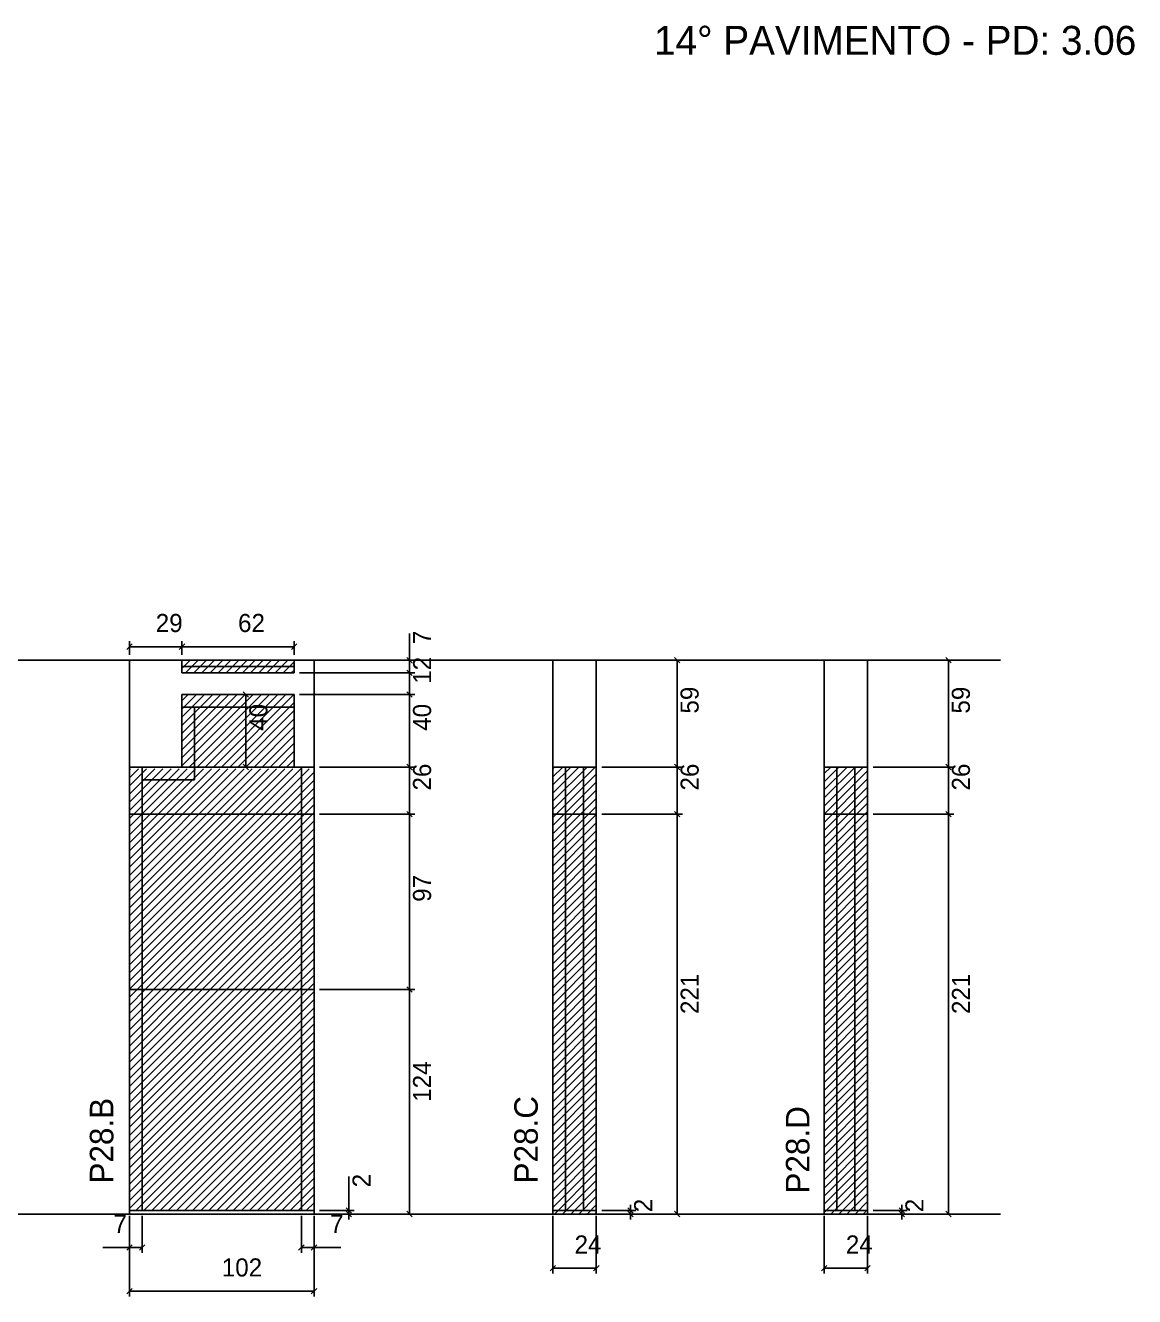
# Model space of a CAD drawing. Header units: metres. Extents: x 4162 to 5533, y 2796 to 3513.
# Drawn here: x 4920 to 5533, y 2796 to 3499 of the extents above; entities that cross this region are included whole.
import ezdxf

# ---------------------------------------------------------------- set-up
doc = ezdxf.new("R2010")
doc.units = ezdxf.units.M
for name, color, linetype in [('COTA', 7, 'Continuous'), ('Hachura', 7, 'Continuous'), ('NOMENCLATURA', 7, 'Continuous'), ('Nível', 7, 'Continuous'), ('Painéis', 7, 'Continuous'), ('SARR_2.2x7', 7, 'Continuous'), ('Texto Seção', 7, 'Continuous')]:
    doc.layers.add(name, color=color, linetype=linetype)

msp = doc.modelspace()

# ---------------------------------------------------------------- hatches: boundary and pattern name
at = {"layer": 'COTA'}
h = msp.add_hatch(dxfattribs=at)
h.set_pattern_fill('AR-CONC')
h.paths.add_polyline_path([(5211.74, 3088.85), (5235.74, 3088.85), (5235.74, 3147.85), (5211.74, 3147.85), (5211.74, 3088.85)])
h = msp.add_hatch(dxfattribs=at)
h.set_pattern_fill('AR-CONC')
h.paths.add_polyline_path([(5361.69, 3088.85), (5385.69, 3088.85), (5385.69, 3147.85), (5361.69, 3147.85), (5361.69, 3088.85)])
at = {"layer": 'Hachura'}
h = msp.add_hatch(dxfattribs=at)
h.set_pattern_fill('ANSI31')
h.paths.add_polyline_path([(5006.7, 3147.85), (5068.7, 3147.85), (5068.7, 3140.85), (5006.7, 3140.85), (5006.7, 3147.85)])
h = msp.add_hatch(dxfattribs=at)
h.set_pattern_fill('ANSI31')
h.paths.add_polyline_path([(5006.7, 3128.85), (5068.7, 3128.85), (5068.7, 3088.85), (5006.7, 3088.85), (5006.7, 3128.85)])
h = msp.add_hatch(dxfattribs=at)
h.set_pattern_fill('ANSI31')
h.paths.add_polyline_path([(4977.7, 3087.85), (5079.7, 3087.85), (5079.7, 2965.85), (4977.7, 2965.85), (4977.7, 3087.85)])
h = msp.add_hatch(dxfattribs=at)
h.set_pattern_fill('ANSI31')
h.paths.add_polyline_path([(5235.74, 3088.85), (5211.74, 3088.85), (5211.74, 2841.85), (5235.74, 2841.85), (5235.74, 3088.85)])
h = msp.add_hatch(dxfattribs=at)
h.set_pattern_fill('ANSI31')
h.paths.add_polyline_path([(5385.69, 3088.85), (5361.69, 3088.85), (5361.69, 2841.85), (5385.69, 2841.85), (5385.69, 3088.85)])
h = msp.add_hatch(dxfattribs=at)
h.set_pattern_fill('ANSI31')
h.paths.add_polyline_path([(4977.7, 2965.85), (5079.7, 2965.85), (5079.7, 2843.85), (4977.7, 2843.85), (4977.7, 2965.85)])

# ---------------------------------------------------------------- linework, layer by layer
at = {"color": 4, "lineweight": 25}
for p, q in [((5132.51, 3147.85), (5132.51, 3162.58)), ((5082.7, 3147.85), (5135.51, 3147.85)), ((5132.51, 3140.85), (5132.51, 3147.85)), ((5071.7, 3140.85), (5135.51, 3140.85)), ((5071.7, 3140.85), (5135.51, 3140.85)), ((5132.51, 3128.85), (5132.51, 3140.85)), ((5071.7, 3128.85), (5135.51, 3128.85))]:
    msp.add_line(p, q, dxfattribs=at)
at = {"color": 0, "lineweight": 25}
for p, q in [((5134.01, 3146.35), (5131.01, 3149.35)), ((5134.01, 3139.35), (5131.01, 3142.35)), ((5131.01, 3142.35), (5134.01, 3139.35)), ((5131.01, 3130.35), (5134.01, 3127.35))]:
    msp.add_line(p, q, dxfattribs=at)
at = {"layer": 'COTA', "color": 0, "lineweight": 25}
for p, q in [((4979.2, 3156.83), (4976.2, 3153.83)), ((5005.2, 3153.83), (5008.2, 3156.83)), ((5008.2, 3156.83), (5005.2, 3153.83)), ((5067.2, 3153.83), (5070.2, 3156.83)), ((5281.93, 3146.35), (5278.93, 3149.35)), ((5431.89, 3146.35), (5428.89, 3149.35)), ((5043.53, 3127.35), (5040.53, 3130.35)), ((5134.01, 3127.35), (5131.01, 3130.35)), ((5040.53, 3090.35), (5043.53, 3087.35)), ((5131.01, 3090.35), (5134.01, 3087.35)), ((5278.93, 3090.35), (5281.93, 3087.35)), ((5428.89, 3090.35), (5431.89, 3087.35)), ((5134.01, 3061.35), (5131.01, 3064.35)), ((5281.93, 3061.35), (5278.93, 3064.35)), ((5431.89, 3061.35), (5428.89, 3064.35)), ((5131.01, 2967.35), (5134.01, 2964.35)), ((5134.01, 2964.35), (5131.01, 2967.35)), ((5097.46, 2845.35), (5100.46, 2842.35)), ((5253.15, 2845.35), (5256.15, 2842.35)), ((5403.1, 2845.35), (5406.1, 2842.35)), ((5100.46, 2840.35), (5097.46, 2843.35)), ((5131.01, 2843.35), (5134.01, 2840.35)), ((5256.15, 2840.35), (5253.15, 2843.35)), ((5278.93, 2843.35), (5281.93, 2840.35)), ((5406.1, 2840.35), (5403.1, 2843.35)), ((5428.89, 2843.35), (5431.89, 2840.35)), ((4979.2, 2824.84), (4976.2, 2821.84)), ((4983.2, 2821.84), (4986.2, 2824.84)), ((5074.2, 2824.84), (5071.2, 2821.84)), ((5078.2, 2821.84), (5081.2, 2824.84)), ((5213.24, 2813.46), (5210.24, 2810.46)), ((5234.24, 2810.46), (5237.24, 2813.46)), ((5363.19, 2813.46), (5360.19, 2810.46)), ((5384.19, 2810.46), (5387.19, 2813.46)), ((4979.2, 2800.74), (4976.2, 2797.74)), ((5078.2, 2797.74), (5081.2, 2800.74))]:
    msp.add_line(p, q, dxfattribs=at)
at = {"layer": 'COTA', "color": 4, "lineweight": 25}
for p, q in [((4977.7, 3150.85), (4977.7, 3158.33)), ((5006.7, 3155.33), (4977.7, 3155.33)), ((5006.7, 3150.85), (5006.7, 3158.33)), ((5006.7, 3150.85), (5006.7, 3158.33)), ((5006.7, 3155.33), (5068.7, 3155.33)), ((5068.7, 3150.85), (5068.7, 3158.33)), ((5238.74, 3147.85), (5283.43, 3147.85)), ((5280.43, 3088.85), (5280.43, 3147.85)), ((5388.69, 3147.85), (5433.39, 3147.85)), ((5430.39, 3088.85), (5430.39, 3147.85)), ((5009.7, 3128.85), (5045.03, 3128.85)), ((5042.03, 3128.85), (5042.03, 3088.85)), ((5071.7, 3128.85), (5135.51, 3128.85)), ((5132.51, 3088.85), (5132.51, 3128.85)), ((5016.7, 3088.85), (5045.03, 3088.85)), ((5082.7, 3088.85), (5135.51, 3088.85)), ((5238.74, 3088.85), (5283.43, 3088.85)), ((5388.69, 3088.85), (5433.39, 3088.85)), ((5082.7, 3062.85), (5135.51, 3062.85)), ((5132.51, 2965.85), (5132.51, 3062.85)), ((5238.74, 3062.85), (5283.43, 3062.85)), ((5280.43, 3062.85), (5280.43, 2841.85)), ((5388.69, 3062.85), (5433.39, 3062.85)), ((5430.39, 3062.85), (5430.39, 2841.85)), ((5082.7, 2965.85), (5135.51, 2965.85)), ((5082.7, 2965.85), (5135.51, 2965.85)), ((5132.51, 2841.85), (5132.51, 2965.85)), ((5098.96, 2843.85), (5098.96, 2862.65)), ((5254.65, 2843.85), (5254.65, 2846.85)), ((5404.6, 2843.85), (5404.6, 2846.85)), ((4977.7, 2840.85), (4977.7, 2796.24)), ((4977.7, 2838.85), (4977.7, 2820.34)), ((4984.7, 2840.85), (4984.7, 2820.34)), ((5072.7, 2840.85), (5072.7, 2820.34)), ((5079.7, 2840.85), (5079.7, 2796.24)), ((5079.7, 2838.85), (5079.7, 2820.34)), ((5082.7, 2843.85), (5101.96, 2843.85)), ((5082.7, 2841.85), (5101.96, 2841.85)), ((5082.7, 2841.85), (5135.51, 2841.85)), ((5098.96, 2841.85), (5098.96, 2843.85)), ((5098.96, 2841.85), (5098.96, 2838.85)), ((5211.74, 2840.85), (5211.74, 2808.96)), ((5235.74, 2840.85), (5235.74, 2808.96)), ((5238.74, 2843.85), (5257.65, 2843.85)), ((5238.74, 2841.85), (5257.65, 2841.85)), ((5238.74, 2841.85), (5283.43, 2841.85)), ((5254.65, 2841.85), (5254.65, 2843.85)), ((5254.65, 2841.85), (5254.65, 2838.85)), ((5361.69, 2840.85), (5361.69, 2808.96)), ((5385.69, 2840.85), (5385.69, 2808.96)), ((5388.69, 2843.85), (5407.6, 2843.85)), ((5388.69, 2841.85), (5407.6, 2841.85)), ((5388.69, 2841.85), (5433.39, 2841.85)), ((5404.6, 2841.85), (5404.6, 2843.85)), ((5404.6, 2841.85), (5404.6, 2838.85)), ((4977.7, 2823.34), (4962.97, 2823.34)), ((4984.7, 2823.34), (4977.7, 2823.34)), ((5072.7, 2823.34), (5079.7, 2823.34)), ((5079.7, 2823.34), (5094.43, 2823.34)), ((5211.74, 2811.96), (5235.74, 2811.96)), ((5361.69, 2811.96), (5385.69, 2811.96)), ((4977.7, 2799.24), (5079.7, 2799.24))]:
    msp.add_line(p, q, dxfattribs=at)
at = {"layer": 'COTA', "color": 241, "lineweight": 25}
for p, q in [((4977.7, 3088.85), (4977.7, 3147.85)), ((5006.7, 3147.85), (4977.7, 3147.85)), ((5068.7, 3147.85), (5079.7, 3147.85)), ((5079.7, 3088.85), (5079.7, 3147.85))]:
    msp.add_line(p, q, dxfattribs=at)
for points in [[(5235.74, 3088.85), (5235.74, 3147.85), (5211.74, 3147.85), (5211.74, 3088.85)], [(5385.69, 3088.85), (5385.69, 3147.85), (5361.69, 3147.85), (5361.69, 3088.85)]]:
    msp.add_lwpolyline(points, dxfattribs=at)
at = {"layer": 'Nível', "color": 4, "lineweight": 25}
for p, q in [((4610.51, 3147.85), (5459.15, 3147.85)), ((4619.32, 2841.85), (5459.15, 2841.85))]:
    msp.add_line(p, q, dxfattribs=at)
at = {"layer": 'Painéis', "color": 200, "lineweight": 25}
for p, q in [((5006.7, 3147.85), (5068.7, 3147.85)), ((5006.7, 3140.85), (5006.7, 3147.85)), ((5068.7, 3140.85), (5068.7, 3147.85)), ((5006.7, 3140.85), (5068.7, 3140.85)), ((5006.7, 3128.85), (5068.7, 3128.85)), ((5006.7, 3088.85), (5006.7, 3128.85)), ((5068.7, 3088.85), (5068.7, 3128.85)), ((5079.7, 3088.85), (4977.7, 3088.85)), ((4977.7, 3062.85), (4977.7, 3088.85)), ((5079.7, 3062.85), (5079.7, 3088.85)), ((5211.74, 3088.85), (5235.74, 3088.85)), ((5211.74, 3062.85), (5211.74, 3088.85)), ((5235.74, 3062.85), (5235.74, 3088.85)), ((5361.69, 3088.85), (5385.69, 3088.85)), ((5361.69, 3062.85), (5361.69, 3088.85)), ((5385.69, 3062.85), (5385.69, 3088.85)), ((4977.7, 2965.85), (4977.7, 3062.85)), ((5079.7, 3062.85), (4977.7, 3062.85)), ((4977.7, 3062.85), (5079.7, 3062.85)), ((5079.7, 3062.85), (5079.7, 2965.85)), ((5211.74, 3062.85), (5211.74, 2843.85)), ((5235.74, 3062.85), (5211.74, 3062.85)), ((5235.74, 2843.85), (5235.74, 3062.85)), ((5361.69, 3062.85), (5361.69, 2843.85)), ((5385.69, 3062.85), (5361.69, 3062.85)), ((5385.69, 2843.85), (5385.69, 3062.85)), ((4977.7, 2843.85), (4977.7, 2965.85)), ((4977.7, 2965.85), (5079.7, 2965.85)), ((5079.7, 2965.85), (5079.7, 2843.85)), ((5079.7, 2843.85), (4977.7, 2843.85)), ((5211.74, 2843.85), (5235.74, 2843.85)), ((5361.69, 2843.85), (5385.69, 2843.85))]:
    msp.add_line(p, q, dxfattribs=at)
at = {"layer": 'Painéis', "color": 4, "lineweight": 25}
for p, q in [((5082.7, 3088.85), (5135.51, 3088.85)), ((5132.51, 3062.85), (5132.51, 3088.85)), ((5238.74, 3088.85), (5283.43, 3088.85)), ((5280.43, 3062.85), (5280.43, 3088.85)), ((5388.69, 3088.85), (5433.39, 3088.85)), ((5430.39, 3062.85), (5430.39, 3088.85)), ((5082.7, 3062.85), (5135.51, 3062.85)), ((5238.74, 3062.85), (5283.43, 3062.85)), ((5388.69, 3062.85), (5433.39, 3062.85))]:
    msp.add_line(p, q, dxfattribs=at)
at = {"layer": 'Painéis', "color": 0, "lineweight": 25}
for p, q in [((5134.01, 3087.35), (5131.01, 3090.35)), ((5281.93, 3087.35), (5278.93, 3090.35)), ((5431.89, 3087.35), (5428.89, 3090.35)), ((5131.01, 3064.35), (5134.01, 3061.35)), ((5278.93, 3064.35), (5281.93, 3061.35)), ((5428.89, 3064.35), (5431.89, 3061.35))]:
    msp.add_line(p, q, dxfattribs=at)
at = {"layer": 'Painéis', "color": 200, "lineweight": 25}
for points in [[(4977.7, 2843.85), (5079.7, 2843.85), (5079.7, 2841.85), (4977.7, 2841.85)], [(5211.74, 2843.85), (5235.74, 2843.85), (5235.74, 2841.85), (5211.74, 2841.85)], [(5361.69, 2843.85), (5385.69, 2843.85), (5385.69, 2841.85), (5361.69, 2841.85)]]:
    msp.add_lwpolyline(points, close=True, dxfattribs=at)
at = {"layer": 'SARR_2.2x7', "color": 40, "lineweight": 25}
for p, q in [((5006.7, 3144.35), (5068.7, 3144.35)), ((5068.7, 3121.85), (5006.7, 3121.85)), ((5013.7, 3088.85), (5013.7, 3121.85)), ((4984.7, 3062.85), (4984.7, 3088.85)), ((5006.7, 3088.85), (5013.7, 3088.85)), ((5013.7, 3088.85), (5013.7, 3081.85)), ((5072.7, 3062.85), (5072.7, 3088.85)), ((5218.74, 3062.85), (5218.74, 3088.85)), ((5228.65, 3062.85), (5228.65, 3088.85)), ((5368.69, 3062.85), (5368.69, 3088.85)), ((5378.61, 3062.85), (5378.61, 3088.85)), ((4984.7, 3081.85), (5013.7, 3081.85)), ((4984.7, 2965.85), (4984.7, 3062.85)), ((5072.7, 2965.85), (5072.7, 3062.85)), ((5218.74, 3062.85), (5218.74, 2843.85)), ((5228.74, 3062.85), (5228.74, 2843.85)), ((5368.69, 3062.85), (5368.69, 2843.85)), ((5378.69, 3062.85), (5378.69, 2843.85)), ((4984.7, 2843.85), (4984.7, 2965.85)), ((5072.7, 2843.85), (5072.7, 2965.85))]:
    msp.add_line(p, q, dxfattribs=at)

# ---------------------------------------------------------------- texts
at = {"color": 240, "lineweight": 25}
for s, p in [('7', (5144.43, 3156.72)), ('12', (5144.45, 3134.85))]:
    msp.add_text(s, height=10, rotation=90, dxfattribs=at).set_placement(p)
at = {"layer": 'COTA', "color": 240, "lineweight": 25}
for s, p in [('29', (4992.2, 3163.41)), ('62', (5037.7, 3163.43)), ('7', (4968.84, 2831.41)), ('7', (5088.57, 2831.41)), ('24', (5223.74, 2820.03)), ('24', (5373.69, 2820.03)), ('102', (5028.7, 2807.34))]:
    msp.add_text(s, height=10, dxfattribs=at).set_placement(p)
for s, p in [('59', (5292.29, 3118.35)), ('59', (5442.25, 3118.35)), ('40', (5053.93, 3108.85)), ('40', (5144.4, 3108.85)), ('97', (5144.4, 3014.35)), ('221', (5292.37, 2952.35)), ('221', (5442.33, 2952.35)), ('124', (5144.43, 2903.85)), ('2', (5110.96, 2856.6)), ('2', (5266.65, 2842.85)), ('2', (5416.6, 2842.85))]:
    msp.add_text(s, height=10, rotation=90, dxfattribs=at).set_placement(p)
at = {"layer": 'NOMENCLATURA', "color": 2, "lineweight": 25}
msp.add_text('14° PAVIMENTO - PD: 3.06', height=16, dxfattribs=at).set_placement((5267.65, 3482.36))
at = {"layer": 'Painéis', "color": 240, "lineweight": 25}
for p in [(5144.4, 3075.85), (5292.33, 3075.85), (5442.28, 3075.85)]:
    msp.add_text('26', height=10, rotation=90, dxfattribs=at).set_placement(p)
at = {"layer": 'Texto Seção', "color": 7, "lineweight": 15}
for s, p in [('P28.B', (4968.76, 2858.68)), ('P28.C', (5203.41, 2858.75)), ('P28.D', (5353.53, 2853.14))]:
    msp.add_text(s, height=13, rotation=90, dxfattribs=at).set_placement(p)

doc.saveas('drawing.dxf')
